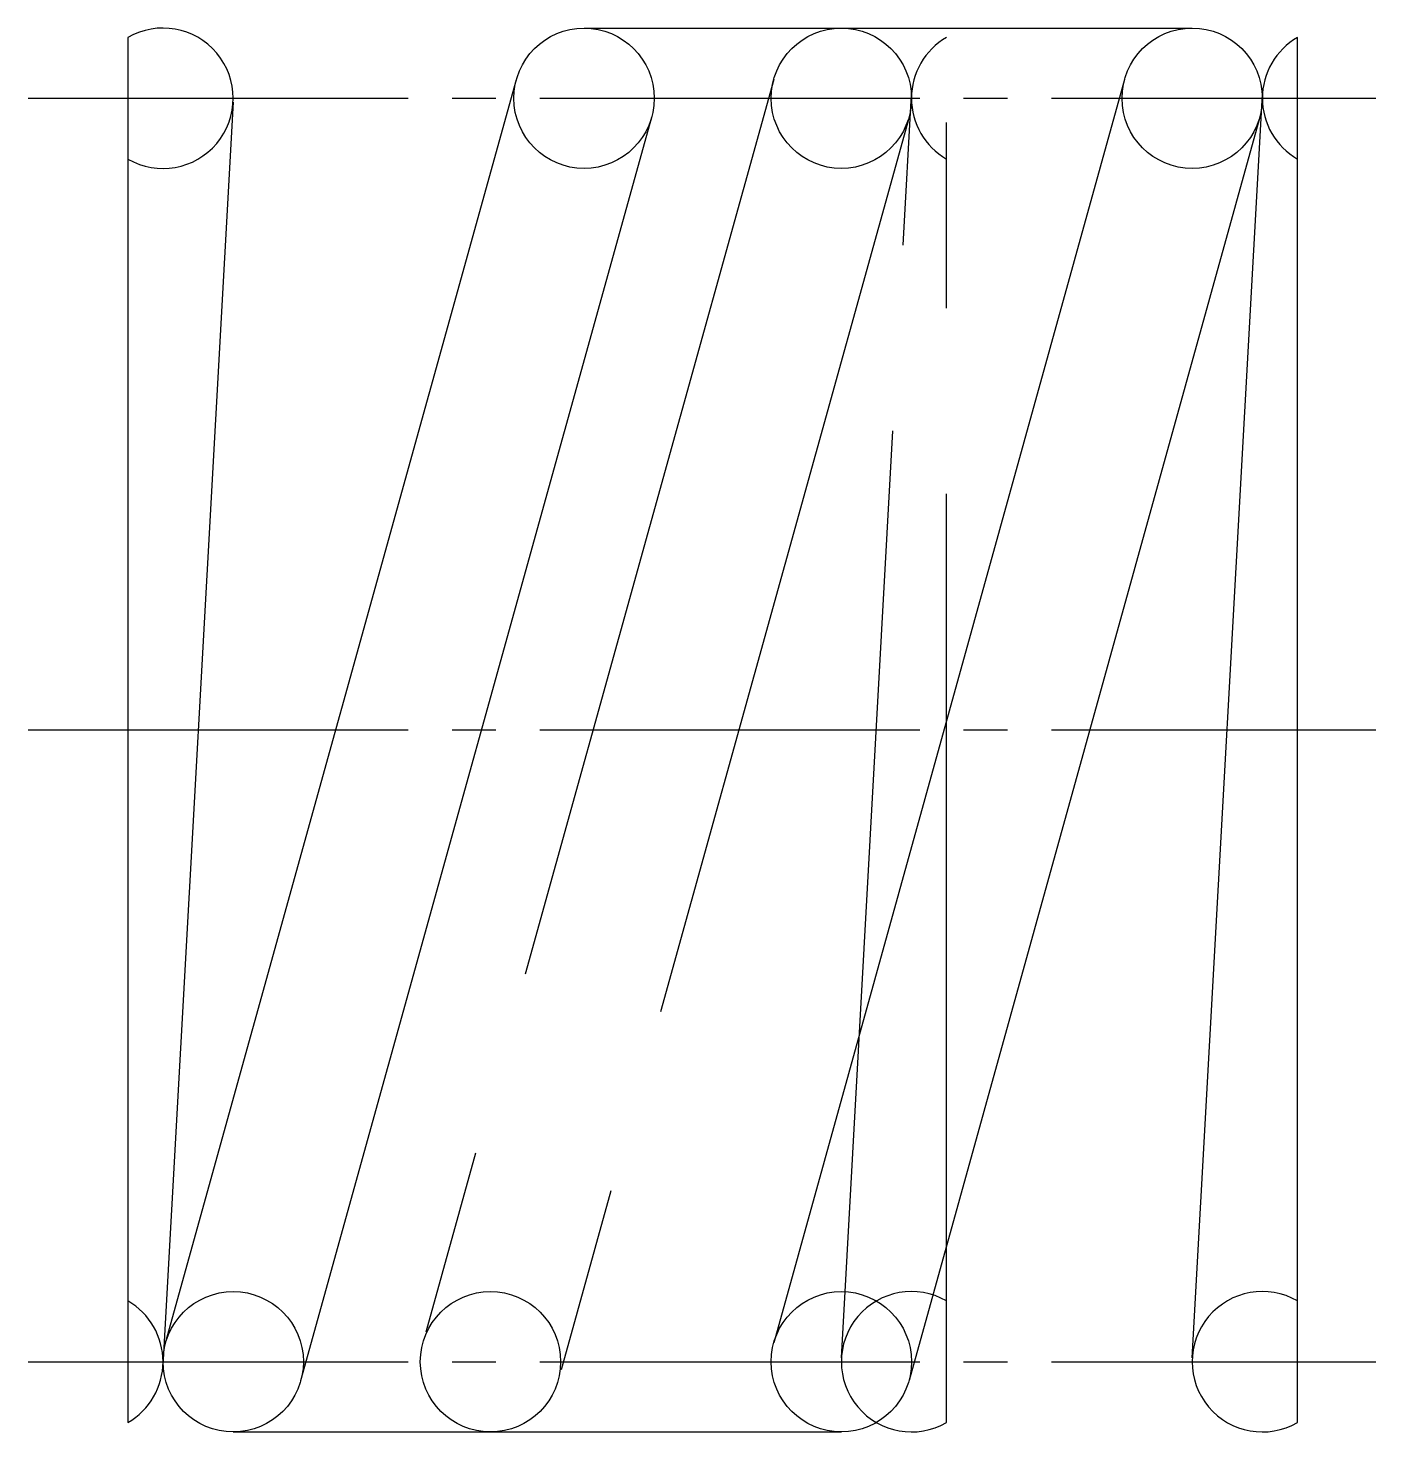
# Model space of a CAD drawing. Extents: x 2.5 to 37.8, y 2.5 to 34.8.
# Drawn here: x 26.29 to 37.82, y 22.79 to 34.79 of the extents above; entities outside this region: 2.
import ezdxf

# ---------------------------------------------------------------- set-up
doc = ezdxf.new("R2010")
doc.units = 0
doc.header["$LTSCALE"] = 0.25
doc.linetypes.add('CENTER', pattern=[17.5, 13, -1.5, 1.5, -1.5])
doc.linetypes.add('PHANTOM', pattern=[63.5, 31.75, -6.35, 6.35, -6.35, 6.35, -6.35])
doc.layers.get('0').update_dxf_attribs({"linetype": 'CONTINUOUS'})
doc.layers.add('CENTER', color=1, linetype='CENTER')

msp = doc.modelspace()

# ---------------------------------------------------------------- linework, layer by layer
for p, q in [((27.144, 34.711), (27.144, 22.871)), ((37.144, 22.871), (37.144, 34.711)), ((27.466, 23.552), (30.466, 34.352)), ((35.666, 34.352), (32.666, 23.552)), ((36.245, 23.424), (36.845, 34.224)), ((28.043, 34.158), (27.443, 23.358)), ((28.623, 23.23), (31.623, 34.03)), ((36.823, 34.03), (33.823, 23.23)), ((29.344, 22.791), (29.344, 22.791)), ((30.644, 22.791), (30.645, 22.791))]:
    msp.add_line(p, q)
at = {"color": 3, "linetype": 'PHANTOM'}
for p, q in [((31.044, 34.791), (36.244, 34.791)), ((34.144, 22.871), (34.144, 34.711)), ((32.666, 34.352), (29.666, 23.552)), ((33.245, 23.424), (33.845, 34.224)), ((33.823, 34.03), (30.823, 23.23)), ((28.044, 22.791), (33.244, 22.791))]:
    msp.add_line(p, q, dxfattribs=at)
for centre in [(31.044, 34.191), (36.244, 34.191), (28.044, 23.391), (33.244, 23.391)]:
    msp.add_circle(centre, 0.6)
for centre in [(33.244, 34.191), (30.244, 23.391)]:
    msp.add_circle(centre, 0.6, dxfattribs=at)
for centre, start, end in [((27.444, 34.191), 240, 120), ((37.444, 34.191), 120, 240), ((26.844, 23.391), 300, 60), ((36.844, 23.391), 60, 300)]:
    msp.add_arc(centre, 0.6, start, end)
for centre, start, end in [((34.444, 34.191), 120, 240), ((33.844, 23.391), 60, 300)]:
    msp.add_arc(centre, 0.6, start, end, dxfattribs=at)
at = {"layer": 'CENTER', "color": 1, "linetype": 'CENTER'}
for p, q in [((26.29, 34.191), (37.815, 34.191)), ((26.29, 28.791), (37.815, 28.791)), ((26.29, 23.391), (37.815, 23.391))]:
    msp.add_line(p, q, dxfattribs=at)

# ---------------------------------------------------------------- texts
for s, p in [('WH12-10', (2.5, 6.25)), ('WH12', (2.5, 2.5))]:
    msp.add_text(s, height=1).set_placement(p)

doc.saveas('drawing.dxf')
